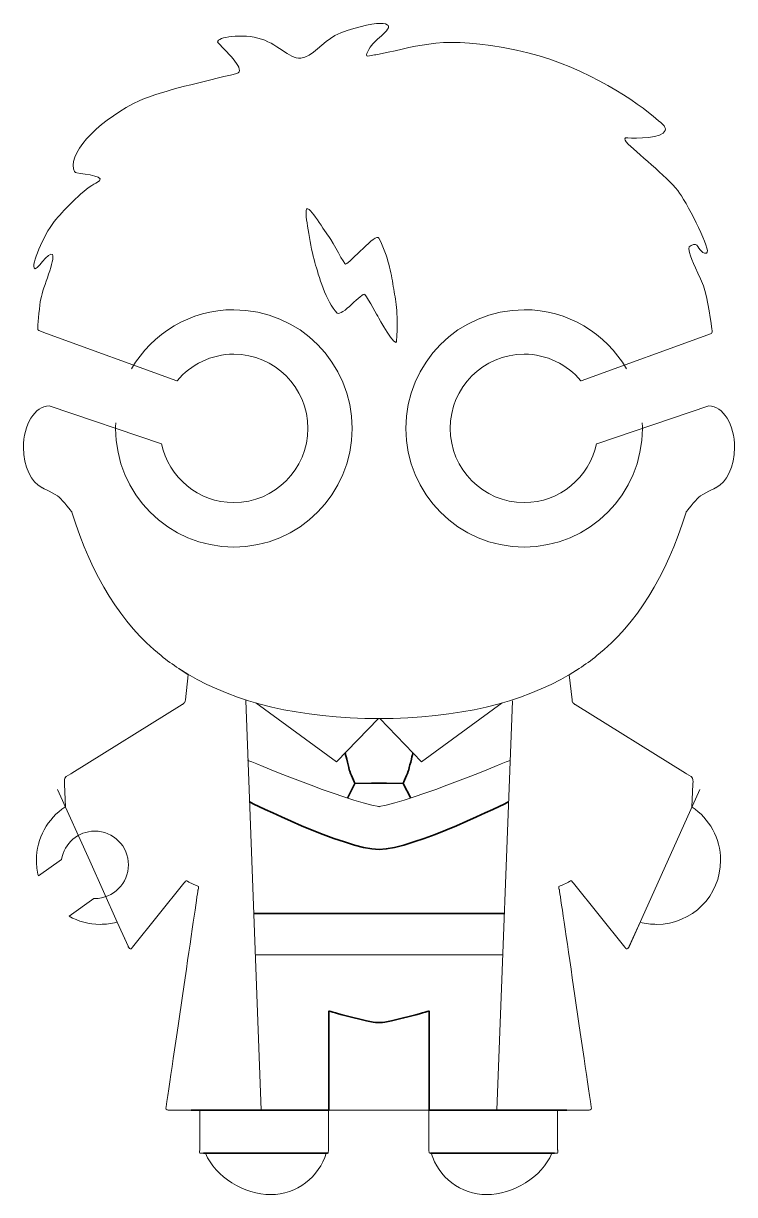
# Model space of a CAD drawing. Header units: inches. Extents: x 1.94 to 4.06, y -4.73 to -1.25.
import ezdxf

# ---------------------------------------------------------------- set-up
doc = ezdxf.new("R2010")
doc.units = ezdxf.units.IN
doc.header["$MEASUREMENT"] = 0
doc.layers.add('cut', color=7, linetype='Continuous')
doc.layers.add('score', color=7, linetype='Continuous')

# ---------------------------------------------------------------- blocks, each defined once
blk = doc.blocks.new('block 2')
at = {"layer": 'cut', "color": 1, "lineweight": 9, "true_color": 0xff0000}
blk.add_open_spline([(4.0559, -2.5118), (4.0559, -2.4435), (4.0218, -2.3881), (3.9797, -2.3881), (3.9797, -2.3881), (3.6463, -2.5001), (3.6463, -2.5001), (3.6463, -2.5001), (3.6457, -2.5), (3.6456, -2.5005), (3.6246, -2.6002), (3.5364, -2.675), (3.4308, -2.675), (3.3095, -2.675), (3.2112, -2.5763), (3.2112, -2.4547), (3.2112, -2.3331), (3.3095, -2.2344), (3.4308, -2.2344), (3.4983, -2.2344), (3.5588, -2.265), (3.5991, -2.3132), (3.5994, -2.3136), (3.6003, -2.3139), (3.6003, -2.3139), (3.6003, -2.3139), (3.9873, -2.1733), (3.9873, -2.1733), (3.9873, -2.1733), (3.9894, -2.1692), (3.9894, -2.1685), (3.9889, -2.1611), (3.9883, -2.1579), (3.9883, -2.1579), (3.9883, -2.1579), (3.9758, -2.0613), (3.9632, -2.0318), (3.9377, -1.9721), (3.9242, -1.95), (3.9198, -1.9219), (3.9186, -1.9141), (3.9331, -1.9059), (3.94, -1.9088), (3.949, -1.9127), (3.9563, -1.9384), (3.9726, -1.934), (3.9889, -1.9297), (3.9204, -1.7969), (3.8924, -1.7559), (3.8677, -1.7198), (3.7765, -1.6441), (3.74, -1.6109), (3.7293, -1.6012), (3.7279, -1.5949), (3.7321, -1.592), (3.7334, -1.5911), (3.7344, -1.5922), (3.7384, -1.5924), (3.7618, -1.5935), (3.8431, -1.5955), (3.85, -1.5699), (3.8533, -1.5576), (3.8381, -1.5485), (3.8136, -1.5277), (3.7461, -1.4706), (3.59, -1.3693), (3.4084, -1.3319), (3.1859, -1.2861), (3.1274, -1.3186), (3.0045, -1.3426), (2.9926, -1.3449), (2.9801, -1.3472), (2.9668, -1.3493), (2.9551, -1.3511), (2.9722, -1.3236), (2.9814, -1.3129), (3.0005, -1.2907), (3.0638, -1.2524), (3.0015, -1.2524), (2.9832, -1.2524), (2.9113, -1.2666), (2.8689, -1.2887), (2.8339, -1.3069), (2.8006, -1.3522), (2.7672, -1.3556), (2.7324, -1.3591), (2.6975, -1.3093), (2.6399, -1.2957), (2.5804, -1.2816), (2.5092, -1.296), (2.5221, -1.3098), (2.5523, -1.3421), (2.6058, -1.393), (2.5774, -1.4006), (2.4768, -1.4274), (2.3603, -1.4495), (2.2894, -1.4817), (2.1812, -1.5307), (2.0778, -1.6292), (2.093, -1.6844), (2.0939, -1.6878), (2.0952, -1.6909), (2.097, -1.6939), (2.0974, -1.6945), (2.0994, -1.6952), (2.1026, -1.6958), (2.1248, -1.7005), (2.2024, -1.7068), (2.1593, -1.7262), (2.1291, -1.7398), (2.0643, -1.8057), (2.0411, -1.8332), (2.0099, -1.8702), (1.9691, -1.9577), (1.9754, -1.9782), (1.9805, -1.995), (2.0196, -1.9247), (2.0301, -1.9388), (2.0395, -1.9514), (2.0018, -2.0378), (1.9955, -2.0696), (1.9915, -2.0904), (1.9878, -2.1373), (1.9865, -2.1553), (1.9861, -2.1598), (1.9859, -2.1607), (1.9868, -2.1622), (1.9874, -2.1632), (1.99, -2.1642), (1.99, -2.1642), (1.99, -2.1642), (2.0124, -2.1733), (2.0124, -2.1733), (2.0124, -2.1733), (2.3994, -2.3139), (2.3994, -2.3139), (2.3994, -2.3139), (2.4003, -2.3136), (2.4006, -2.3132), (2.4409, -2.265), (2.5013, -2.2344), (2.5689, -2.2344), (2.6902, -2.2344), (2.7885, -2.3331), (2.7885, -2.4547), (2.7885, -2.5763), (2.6902, -2.675), (2.5689, -2.675), (2.4633, -2.675), (2.3751, -2.6002), (2.354, -2.5005), (2.3539, -2.5), (2.3534, -2.5001), (2.3534, -2.5001), (2.3534, -2.5001), (2.02, -2.3881), (2.02, -2.3881), (1.9779, -2.3881), (1.9438, -2.4435), (1.9438, -2.5118), (1.9438, -2.5682), (1.9671, -2.6158), (1.9989, -2.6306), (1.9989, -2.6306), (1.9988, -2.6308), (1.9988, -2.6308), (1.9988, -2.6308), (2.0398, -2.6499), (2.0499, -2.6592), (2.0608, -2.6692), (2.0872, -2.7022), (2.0872, -2.7022), (2.0872, -2.7022), (2.0877, -2.7033), (2.0877, -2.7033), (2.1485, -2.8962), (2.2338, -3.0339), (2.3527, -3.1295), (2.3697, -3.1432), (2.3873, -3.156), (2.4057, -3.168), (2.4057, -3.168), (2.433, -3.1861), (2.433, -3.1861), (2.433, -3.1861), (2.4247, -3.261), (2.4247, -3.261), (2.4247, -3.261), (2.4233, -3.2673), (2.4221, -3.2691), (2.4209, -3.2711), (2.4157, -3.2748), (2.4157, -3.2748), (2.4157, -3.2748), (2.0874, -3.4785), (2.0874, -3.4785), (2.0874, -3.4785), (2.0696, -3.4877), (2.0666, -3.4934), (2.0643, -3.4976), (2.066, -3.5112), (2.066, -3.5112), (2.066, -3.5112), (2.0684, -3.5789), (2.0684, -3.5789), (2.0684, -3.5789), (2.067, -3.579), (2.067, -3.579), (2.016, -3.613), (1.9823, -3.6712), (1.9823, -3.7373), (1.9823, -3.7533), (1.9845, -3.7687), (1.9882, -3.7835), (1.9882, -3.7835), (2.0571, -3.7343), (2.0571, -3.7343), (2.0648, -3.6868), (2.1059, -3.6505), (2.1557, -3.6505), (2.2109, -3.6505), (2.2557, -3.6952), (2.2557, -3.7505), (2.2557, -3.8057), (2.2109, -3.8505), (2.1557, -3.8505), (2.1547, -3.8505), (2.1537, -3.8503), (2.1527, -3.8503), (2.1527, -3.8503), (2.0792, -3.9029), (2.0792, -3.9029), (2.1066, -3.9183), (2.1381, -3.9272), (2.1717, -3.9272), (2.1886, -3.9272), (2.205, -3.925), (2.2207, -3.9208), (2.2207, -3.9208), (2.2212, -3.9208), (2.2212, -3.9208), (2.2212, -3.9208), (2.2219, -3.9208), (2.2219, -3.9208), (2.2219, -3.9208), (2.2224, -3.9208), (2.2224, -3.9208), (2.2224, -3.9208), (2.2547, -3.9923), (2.2547, -3.9923), (2.2547, -3.9923), (2.2577, -3.9998), (2.2609, -4.0003), (2.264, -4.0007), (2.2679, -3.9948), (2.2679, -3.9948), (2.2679, -3.9948), (2.4207, -3.8054), (2.4207, -3.8054), (2.4207, -3.8054), (2.4244, -3.7985), (2.4267, -3.798), (2.4291, -3.7974), (2.4354, -3.802), (2.4354, -3.802), (2.4354, -3.802), (2.4565, -3.8119), (2.4565, -3.8119), (2.4565, -3.8119), (2.4628, -3.8135), (2.4637, -3.8153), (2.4648, -3.8173), (2.4624, -3.8244), (2.4624, -3.8244), (2.4624, -3.8244), (2.3914, -4.3077), (2.3678, -4.4687), (2.3674, -4.4713), (2.3664, -4.4745), (2.3681, -4.4764), (2.37, -4.4786), (2.3778, -4.4789), (2.3778, -4.4789), (2.3778, -4.4789), (2.4399, -4.4789), (2.4399, -4.4789), (2.4399, -4.4789), (2.4676, -4.4789), (2.4676, -4.4789), (2.4676, -4.4789), (2.4676, -4.479), (2.4676, -4.479), (2.4676, -4.479), (2.4676, -4.5963), (2.4676, -4.5963), (2.4676, -4.5963), (2.4658, -4.6047), (2.4676, -4.6066), (2.4686, -4.6076), (2.4719, -4.6066), (2.4733, -4.6066), (2.4742, -4.6066), (2.4769, -4.6066), (2.4769, -4.6066), (2.4769, -4.6066), (2.4848, -4.6064), (2.4848, -4.6064), (2.4848, -4.6064), (2.4849, -4.6069), (2.4849, -4.6069), (2.5133, -4.6777), (2.6009, -4.7295), (2.6782, -4.7295), (2.7553, -4.7295), (2.8223, -4.6771), (2.8429, -4.6064), (2.8429, -4.6064), (2.8435, -4.6064), (2.8435, -4.6064), (2.8435, -4.6064), (2.8465, -4.6064), (2.8474, -4.6064), (2.8482, -4.6064), (2.8492, -4.6046), (2.8492, -4.6046), (2.8492, -4.6046), (2.8503, -4.5989), (2.8503, -4.5989), (2.8503, -4.5989), (2.8503, -4.4875), (2.8503, -4.4875), (2.8503, -4.4875), (2.8503, -4.4787), (2.8503, -4.4787), (2.8503, -4.4787), (2.8591, -4.4787), (2.8591, -4.4787), (2.8591, -4.4787), (2.9974, -4.4788), (2.9974, -4.4788), (2.9974, -4.4788), (3.0004, -4.4788), (3.0004, -4.4788), (3.0004, -4.4788), (3.1388, -4.4787), (3.1388, -4.4787), (3.1388, -4.4787), (3.1476, -4.4787), (3.1476, -4.4787), (3.1476, -4.4787), (3.1476, -4.4875), (3.1476, -4.4875), (3.1476, -4.4875), (3.1476, -4.5989), (3.1476, -4.5989), (3.1476, -4.5989), (3.1487, -4.6046), (3.1487, -4.6046), (3.1487, -4.6046), (3.1497, -4.6064), (3.1504, -4.6064), (3.1514, -4.6064), (3.1543, -4.6064), (3.1543, -4.6064), (3.1543, -4.6064), (3.1549, -4.6064), (3.1549, -4.6064), (3.1755, -4.6771), (3.2425, -4.7295), (3.3197, -4.7295), (3.3969, -4.7295), (3.4846, -4.6777), (3.513, -4.6069), (3.513, -4.6069), (3.513, -4.6064), (3.513, -4.6064), (3.513, -4.6064), (3.5209, -4.6066), (3.5209, -4.6066), (3.5209, -4.6066), (3.5236, -4.6066), (3.5245, -4.6066), (3.526, -4.6066), (3.5292, -4.6076), (3.5303, -4.6066), (3.5321, -4.6047), (3.5303, -4.5963), (3.5303, -4.5963), (3.5303, -4.5963), (3.5303, -4.479), (3.5303, -4.479), (3.5303, -4.479), (3.5303, -4.4789), (3.5303, -4.4789), (3.5303, -4.4789), (3.558, -4.4789), (3.558, -4.4789), (3.558, -4.4789), (3.62, -4.4789), (3.62, -4.4789), (3.62, -4.4789), (3.6279, -4.4786), (3.6297, -4.4764), (3.6314, -4.4745), (3.6304, -4.4713), (3.6301, -4.4687), (3.6064, -4.3077), (3.5355, -3.8244), (3.5355, -3.8244), (3.5355, -3.8244), (3.533, -3.8173), (3.5341, -3.8153), (3.5351, -3.8135), (3.5414, -3.8119), (3.5414, -3.8119), (3.5414, -3.8119), (3.5624, -3.802), (3.5624, -3.802), (3.5624, -3.802), (3.5688, -3.7974), (3.5711, -3.798), (3.5734, -3.7985), (3.5771, -3.8054), (3.5771, -3.8054), (3.5771, -3.8054), (3.7299, -3.9948), (3.7299, -3.9948), (3.7299, -3.9948), (3.7338, -4.0007), (3.7369, -4.0003), (3.7402, -3.9998), (3.7432, -3.9923), (3.7432, -3.9923), (3.7432, -3.9923), (3.7754, -3.9208), (3.7754, -3.9208), (3.7754, -3.9208), (3.776, -3.9208), (3.776, -3.9208), (3.7916, -3.925), (3.808, -3.9272), (3.8249, -3.9272), (3.9295, -3.9272), (4.0143, -3.8422), (4.0143, -3.7373), (4.0143, -3.6712), (3.9807, -3.613), (3.9296, -3.579), (3.9296, -3.579), (3.9294, -3.5789), (3.9294, -3.5789), (3.9294, -3.5789), (3.9319, -3.5112), (3.9319, -3.5112), (3.9319, -3.5112), (3.9335, -3.4976), (3.9313, -3.4934), (3.9282, -3.4877), (3.9105, -3.4785), (3.9105, -3.4785), (3.9105, -3.4785), (3.5822, -3.2748), (3.5822, -3.2748), (3.5822, -3.2748), (3.577, -3.2711), (3.5757, -3.2691), (3.5745, -3.2673), (3.5731, -3.261), (3.5731, -3.261), (3.5731, -3.261), (3.5648, -3.1861), (3.5648, -3.1861), (3.5648, -3.1861), (3.594, -3.168), (3.594, -3.168), (3.6123, -3.156), (3.63, -3.1432), (3.647, -3.1295), (3.7659, -3.0339), (3.8512, -2.8962), (3.912, -2.7033), (3.912, -2.7033), (3.9125, -2.7022), (3.9125, -2.7022), (3.9125, -2.7022), (3.9389, -2.6692), (3.9498, -2.6592), (3.9599, -2.6499), (4.0009, -2.6308), (4.0009, -2.6308), (4.0009, -2.6308), (4.0008, -2.6306), (4.0008, -2.6306), (4.0326, -2.6158), (4.0559, -2.5682), (4.0559, -2.5118)], degree=3, knots=[0, 0, 0, 0, 1, 1, 1, 2, 2, 2, 3, 3, 3, 4, 4, 4, 5, 5, 5, 6, 6, 6, 7, 7, 7, 8, 8, 8, 9, 9, 9, 10, 10, 10, 11, 11, 11, 12, 12, 12, 13, 13, 13, 14, 14, 14, 15, 15, 15, 16, 16, 16, 17, 17, 17, 18, 18, 18, 19, 19, 19, 20, 20, 20, 21, 21, 21, 22, 22, 22, 23, 23, 23, 24, 24, 24, 25, 25, 25, 26, 26, 26, 27, 27, 27, 28, 28, 28, 29, 29, 29, 30, 30, 30, 31, 31, 31, 32, 32, 32, 33, 33, 33, 34, 34, 34, 35, 35, 35, 36, 36, 36, 37, 37, 37, 38, 38, 38, 39, 39, 39, 40, 40, 40, 41, 41, 41, 42, 42, 42, 43, 43, 43, 44, 44, 44, 45, 45, 45, 46, 46, 46, 47, 47, 47, 48, 48, 48, 49, 49, 49, 50, 50, 50, 51, 51, 51, 52, 52, 52, 53, 53, 53, 54, 54, 54, 55, 55, 55, 56, 56, 56, 57, 57, 57, 58, 58, 58, 59, 59, 59, 60, 60, 60, 61, 61, 61, 62, 62, 62, 63, 63, 63, 64, 64, 64, 65, 65, 65, 66, 66, 66, 67, 67, 67, 68, 68, 68, 69, 69, 69, 70, 70, 70, 71, 71, 71, 72, 72, 72, 73, 73, 73, 74, 74, 74, 75, 75, 75, 76, 76, 76, 77, 77, 77, 78, 78, 78, 79, 79, 79, 80, 80, 80, 81, 81, 81, 82, 82, 82, 83, 83, 83, 84, 84, 84, 85, 85, 85, 86, 86, 86, 87, 87, 87, 88, 88, 88, 89, 89, 89, 90, 90, 90, 91, 91, 91, 92, 92, 92, 93, 93, 93, 94, 94, 94, 95, 95, 95, 96, 96, 96, 97, 97, 97, 98, 98, 98, 99, 99, 99, 100, 100, 100, 101, 101, 101, 102, 102, 102, 103, 103, 103, 104, 104, 104, 105, 105, 105, 106, 106, 106, 107, 107, 107, 108, 108, 108, 109, 109, 109, 110, 110, 110, 111, 111, 111, 112, 112, 112, 113, 113, 113, 114, 114, 114, 115, 115, 115, 116, 116, 116, 117, 117, 117, 118, 118, 118, 119, 119, 119, 120, 120, 120, 121, 121, 121, 122, 122, 122, 123, 123, 123, 124, 124, 124, 125, 125, 125, 126, 126, 126, 127, 127, 127, 128, 128, 128, 129, 129, 129, 130, 130, 130, 131, 131, 131, 132, 132, 132, 133, 133, 133, 134, 134, 134, 135, 135, 135, 136, 136, 136, 137, 137, 137, 138, 138, 138, 139, 139, 139, 140, 140, 140, 141, 141, 141, 142, 142, 142, 143, 143, 143, 144, 144, 144, 145, 145, 145, 146, 146, 146, 147, 147, 147, 148, 148, 148, 149, 149, 149, 150, 150, 150, 151, 151, 151, 152, 152, 152, 153, 153, 153, 154, 154, 154, 155, 155, 155, 156, 156, 156, 157, 157, 157, 158, 158, 158, 159, 159, 159, 160, 160, 160, 161, 161, 161, 162, 162, 162, 163, 163, 163, 164, 164, 164, 165, 165, 165, 165], dxfattribs=at)

msp = doc.modelspace()

# ---------------------------------------------------------------- linework, layer by layer
at = {"layer": 'cut', "color": 1, "lineweight": 9, "true_color": 0xff0000}
msp.add_open_spline([(2.7832, -1.8081), (2.7816, -1.8301), (2.7967, -1.9171), (2.8096, -1.9624), (2.8201, -1.9995), (2.8418, -2.0783), (2.8756, -2.1122), (2.8882, -2.1248), (2.9511, -2.0491), (2.9574, -2.057), (2.9694, -2.0721), (2.9971, -2.1235), (2.9971, -2.1235), (2.9971, -2.1235), (3.0509, -2.2204), (3.0521, -2.1964), (3.0568, -2.1003), (3.0495, -2.0773), (3.0422, -2.0333), (3.0351, -1.9899), (3.0281, -1.9482), (2.9998, -1.8899), (2.9914, -1.8726), (2.9148, -1.9625), (2.9008, -1.9671), (2.8961, -1.9687), (2.8647, -1.9042), (2.8505, -1.8852), (2.8338, -1.8628), (2.7852, -1.7802), (2.7832, -1.8081)], degree=3, knots=[0, 0, 0, 0, 1, 1, 1, 2, 2, 2, 3, 3, 3, 4, 4, 4, 5, 5, 5, 6, 6, 6, 7, 7, 7, 8, 8, 8, 9, 9, 9, 10, 10, 10, 10], dxfattribs=at)
at = {"layer": 'score', "color": 6, "lineweight": 9, "true_color": 0xff00ff}
for points in [[(2.6042, -3.2625), (2.6503, -4.4788)], [(3.3963, -3.2637), (3.3494, -4.4788)], [(2.2554, -3.994), (2.2223, -3.9205), (2.1406, -3.7387), (2.0454, -3.5271)], [(3.7428, -3.9935), (3.7805, -3.9098), (3.9528, -3.5266)]]:
    msp.add_lwpolyline(points, dxfattribs=at)
at = {"layer": 'score', "color": 3, "lineweight": 9, "true_color": 0x00ff00}
for points in [[(2.6339, -3.2693), (2.8735, -3.4452), (2.9986, -3.316)], [(3.366, -3.2693), (3.1262, -3.4452), (3.0025, -3.316)]]:
    msp.add_lwpolyline(points, dxfattribs=at)
at = {"layer": 'score', "color": 2, "lineweight": 35, "true_color": 0xffff00}
for points in [[(2.9285, -3.5091), (2.9775, -3.5082), (3.0221, -3.5082), (3.0711, -3.509)], [(2.6273, -3.8949), (2.9954, -3.8949), (3.0042, -3.8949), (3.3723, -3.8949)], [(2.4786, -4.6064), (2.8468, -4.6064)], [(3.521, -4.6064), (3.1529, -4.6064)]]:
    msp.add_lwpolyline(points, dxfattribs=at)
at = {"layer": 'score', "lineweight": 0}
msp.add_lwpolyline([(2.633, -4.0179), (2.9923, -4.0179), (3.0074, -4.0179), (3.3666, -4.0179)], dxfattribs=at)
at = {"layer": 'score', "color": 6, "lineweight": 9, "true_color": 0xff00ff}
for points, knots in [([(2.218, -2.4385), (2.2177, -2.4439), (2.2176, -2.4493), (2.2176, -2.4547), (2.2176, -2.6493), (2.3749, -2.807), (2.5689, -2.807), (2.7629, -2.807), (2.9202, -2.6493), (2.9202, -2.4547), (2.9202, -2.2601), (2.7629, -2.1024), (2.5689, -2.1024), (2.4392, -2.1024), (2.3259, -2.1728), (2.2651, -2.2777)], [0, 0, 0, 0, 1, 1, 1, 2, 2, 2, 3, 3, 3, 4, 4, 4, 5, 5, 5, 5]), ([(3.7817, -2.4385), (3.7819, -2.4439), (3.7821, -2.4493), (3.7821, -2.4547), (3.7821, -2.6493), (3.6248, -2.807), (3.4308, -2.807), (3.2368, -2.807), (3.0795, -2.6493), (3.0795, -2.4547), (3.0795, -2.2601), (3.2368, -2.1024), (3.4308, -2.1024), (3.5605, -2.1024), (3.6737, -2.1728), (3.7346, -2.2777)], [0, 0, 0, 0, 1, 1, 1, 2, 2, 2, 3, 3, 3, 4, 4, 4, 5, 5, 5, 5]), ([(2.3527, -3.1295), (2.3697, -3.1432), (2.3873, -3.156), (2.4057, -3.168), (2.5449, -3.2587), (2.7246, -3.309), (2.9573, -3.3156), (2.9674, -3.3159), (2.9828, -3.3161), (2.998, -3.3161), (2.998, -3.3161), (3.0017, -3.3161), (3.0017, -3.3161), (3.0169, -3.3161), (3.0322, -3.3159), (3.0424, -3.3156), (3.275, -3.309), (3.4548, -3.2587), (3.594, -3.168), (3.6123, -3.156), (3.63, -3.1432), (3.647, -3.1295)], [0, 0, 0, 0, 1, 1, 1, 2, 2, 2, 3, 3, 3, 4, 4, 4, 5, 5, 5, 6, 6, 6, 7, 7, 7, 7])]:
    msp.add_open_spline(points, degree=3, knots=knots, dxfattribs=at)
at = {"layer": 'score', "color": 3, "lineweight": 9, "true_color": 0x00ff00}
msp.add_open_spline([(2.6097, -3.4399), (2.6097, -3.4399), (2.8975, -3.5603), (2.9992, -3.5778), (2.9995, -3.5779), (3.0001, -3.5779), (3.0004, -3.5778), (3.1022, -3.5603), (3.3899, -3.4399), (3.3899, -3.4399)], degree=3, knots=[0, 0, 0, 0, 1, 1, 1, 2, 2, 2, 3, 3, 3, 3], dxfattribs=at)
at = {"layer": 'score', "color": 2, "lineweight": 35, "true_color": 0xffff00}
for points, knots in [([(2.9058, -3.5523), (2.9058, -3.5523), (2.9282, -3.5091), (2.9282, -3.5091), (2.9282, -3.5091), (2.9148, -3.4787), (2.9117, -3.4681), (2.907, -3.4519), (2.8996, -3.4185), (2.8996, -3.4185)], [0, 0, 0, 0, 1, 1, 1, 2, 2, 2, 3, 3, 3, 3]), ([(3.094, -3.5523), (3.094, -3.5523), (3.0714, -3.5091), (3.0714, -3.5091), (3.0714, -3.5091), (3.0849, -3.4787), (3.088, -3.4681), (3.0926, -3.4519), (3.1003, -3.4185), (3.1003, -3.4185)], [0, 0, 0, 0, 1, 1, 1, 2, 2, 2, 3, 3, 3, 3]), ([(2.6159, -3.5639), (2.6159, -3.5639), (2.8978, -3.7047), (3.0001, -3.7047), (3.1022, -3.7047), (3.3838, -3.5639), (3.3838, -3.5639)], [0, 0, 0, 0, 1, 1, 1, 2, 2, 2, 2]), ([(2.4416, -4.4787), (2.4416, -4.4787), (2.4685, -4.4787), (2.4685, -4.4787), (2.4685, -4.4787), (2.8521, -4.4787), (2.8521, -4.4787), (2.8521, -4.4787), (2.8511, -4.4788), (2.8511, -4.4788), (2.8511, -4.4788), (2.8511, -4.1848), (2.8511, -4.1848), (2.8511, -4.1848), (2.971, -4.2186), (2.9954, -4.2186), (2.9954, -4.2186), (3.0042, -4.2186), (3.0042, -4.2186), (3.0287, -4.2186), (3.1485, -4.1848), (3.1485, -4.1848), (3.1485, -4.1848), (3.1485, -4.4788), (3.1485, -4.4788), (3.1485, -4.4788), (3.1476, -4.4787), (3.1476, -4.4787), (3.1476, -4.4787), (3.5311, -4.4787), (3.5311, -4.4787), (3.5311, -4.4787), (3.5581, -4.4787), (3.5581, -4.4787)], [0, 0, 0, 0, 1, 1, 1, 2, 2, 2, 3, 3, 3, 4, 4, 4, 5, 5, 5, 6, 6, 6, 7, 7, 7, 8, 8, 8, 9, 9, 9, 10, 10, 10, 11, 11, 11, 11])]:
    msp.add_open_spline(points, degree=3, knots=knots, dxfattribs=at)

# ---------------------------------------------------------------- block references
at = {"layer": 'cut'}
msp.add_blockref('block 2', (0, 0), dxfattribs=at)

doc.saveas('drawing.dxf')
